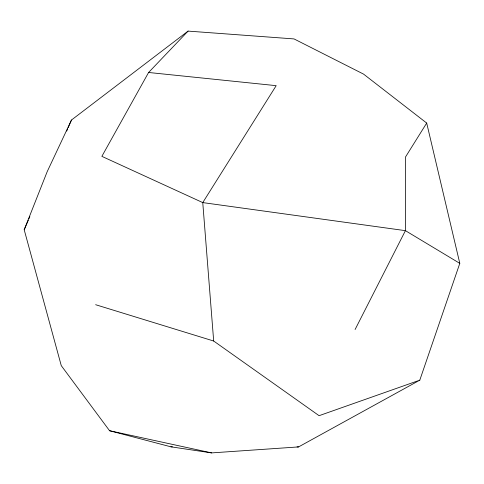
<?xml version="1.0" encoding="UTF-8"?>
<svg xmlns="http://www.w3.org/2000/svg" width="484" height="484" viewBox="0 0 484 484"><rect width="100%" height="100%" fill="white"/><g stroke="black" fill="none" stroke-linecap="round" stroke-linejoin="round"><path stroke-width="0.73" d="M419.797 380.158L459.8 263.363L426.694 123.063L363.551 74.106L294.048 38.926L188.082 31.097L71.469 120.026L47.19 171.663L24.2 229.773L61.268 365.644L109.566 430.724L170.9 446.811L211.617 452.903L298.574 446.913L419.797 380.158L319.089 415.683L213.68 341.02L95.638 304.708M24.2 229.773L28.362 220.111M28.955 218.732L29.851 216.657M66.707 131.073L67.603 128.998M68.196 127.619L71.469 120.026M355.087 329.525L405.417 230.656L405.453 157.088L426.694 123.063M188.082 31.097L148.6 72.479L101.864 156.35L202.76 202.596L405.417 230.656L459.8 263.363M170.9 446.811L172.413 446.811M297.061 446.913L298.574 446.913M148.6 72.479L276.189 85.662L202.76 202.596L213.68 341.02M109.566 430.724L211.617 452.903"/></g></svg>
